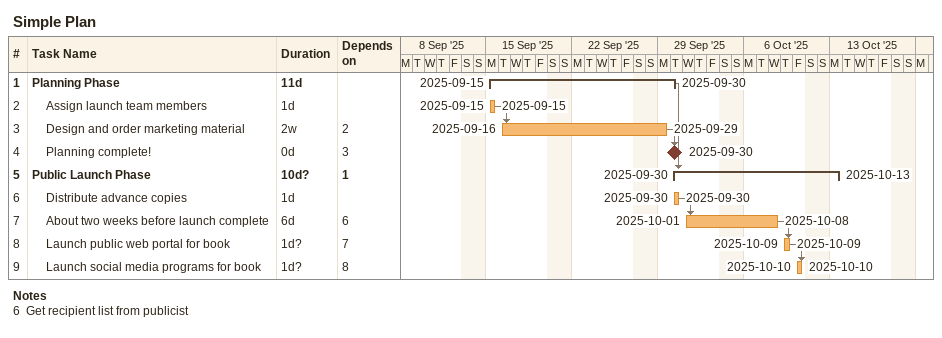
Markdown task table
Simple Plan

| ID | Level | Task | Duration | Start | Finish | Predecessors |
|---|---|---|---|---|---|---|
| 1 | 1 | **Planning Phase** | 11d | 2025-09-15 | 2025-09-30 |  |
| 2 | 2 | Assign launch team members | 1d | 2025-09-15 | 2025-09-15 |  |
| 3 | 2 | Design and order marketing material | 2w | 2025-09-16 | 2025-09-29 | 2 |
| 4 | 2 | Planning complete! | 0d | 2025-09-30 | 2025-09-30 | 3 |
| 5 | 1 | **Public Launch Phase** | 10d? | 2025-09-30 | 2025-10-13 | 1 |
| 6 | 2 | Distribute advance copies | 1d | 2025-09-30 | 2025-09-30 |  |
| 7 | 2 | About two weeks before launch complete | 6d | 2025-10-01 | 2025-10-08 | 6 |
| 8 | 2 | Launch public web portal for book | 1d? | 2025-10-09 | 2025-10-09 | 7 |
| 9 | 2 | Launch social media programs for book | 1d? | 2025-10-10 | 2025-10-10 | 8 |

Notes
- 6: Get recipient list from publicist
